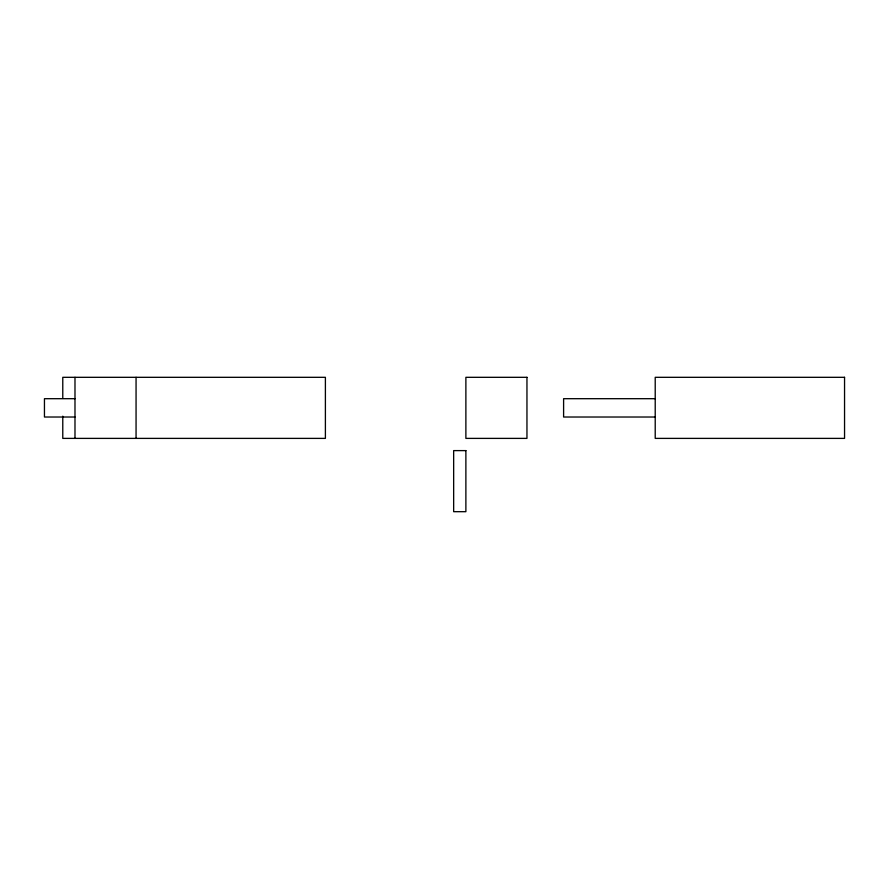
<?xml version="1.0" encoding="UTF-8"?>
<svg xmlns="http://www.w3.org/2000/svg" width="889" height="889" viewBox="0 0 889 889"><rect width="100%" height="100%" fill="white"/><g stroke="black" fill="none" stroke-linecap="round" stroke-linejoin="round"><path stroke-width="1.33" d="M74.987 398.694L44.45 398.694L44.45 417.019L74.987 417.019M655.215 398.694L563.604 398.694L563.604 417.019L655.215 417.019M136.061 377.314L136.061 438.388M74.987 377.314L74.987 438.388M62.775 398.139L62.775 377.314L325.396 377.314L325.396 438.388L62.775 438.388L62.775 416.185M526.955 377.314L465.88 377.314L465.88 438.388L526.955 438.388L526.955 377.314M844.55 377.314L655.215 377.314L655.215 438.388L844.55 438.388L844.55 377.314M465.88 450.612L453.657 450.612L453.657 511.686L465.88 511.686L465.88 450.612"/></g></svg>
